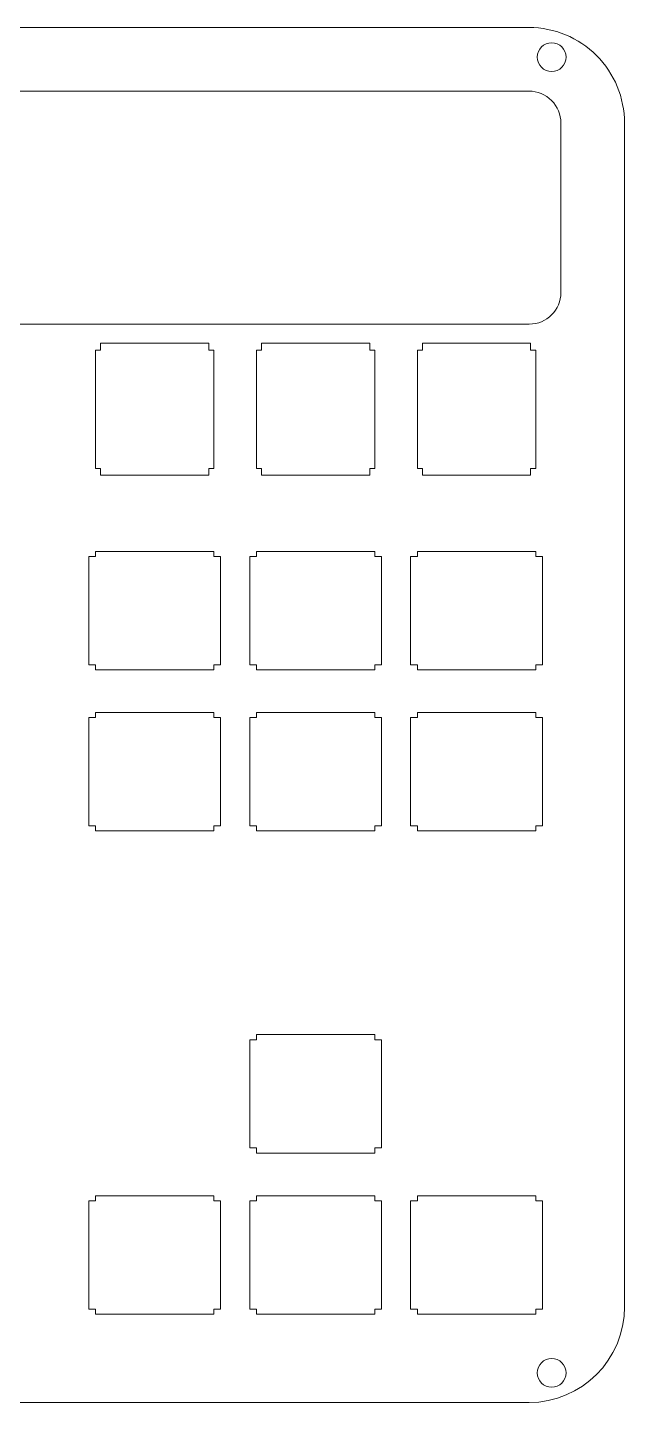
# Model space of a CAD drawing. Header units: millimetres. Extents: x -182 to 182, y -81 to 81.
# Drawn here: x 111.2 to 181.8, y -81.3 to 81.3 of the extents above; entities that cross this region are included whole.
import ezdxf

# ---------------------------------------------------------------- set-up
doc = ezdxf.new("R2010")
doc.units = ezdxf.units.MM
doc.header["$MEASUREMENT"] = 0

msp = doc.modelspace()

# ---------------------------------------------------------------- linework, layer by layer
at = {"lineweight": 9}
for points, knots in [([(181.8313, 70.0044), (181.8305, 73.0033), (180.6384, 75.8789), (178.5173, 77.9988), (176.3962, 80.1187), (173.5199, 81.3091), (170.5211, 81.3083)], [0, 0, 0, 0, 0.5, 0.5, 0.5, 1, 1, 1, 1]), ([(174.9099, 77.8083), (174.9099, 78.7472), (174.1488, 79.5083), (173.2099, 79.5083), (172.271, 79.5083), (171.5099, 78.7472), (171.5099, 77.8083), (171.5099, 76.8694), (172.271, 76.1083), (173.2099, 76.1083), (174.1488, 76.1083), (174.9099, 76.8694), (174.9099, 77.8083)], [0, 0, 0, 0, 0.25, 0.25, 0.25, 0.5, 0.5, 0.5, 0.75, 0.75, 0.75, 1, 1, 1, 1]), ([(174.3063, 70.0047), (174.3054, 71.0077), (173.9061, 71.9693), (173.1962, 72.678), (172.4863, 73.3866), (171.5239, 73.7842), (170.5209, 73.7833)], [0, 0, 0, 0, 0.5, 0.5, 0.5, 1, 1, 1, 1]), ([(174.9099, -77.8083), (174.9099, -76.8694), (174.1488, -76.1083), (173.2099, -76.1083), (172.271, -76.1083), (171.5099, -76.8694), (171.5099, -77.8083), (171.5099, -78.7472), (172.271, -79.5083), (173.2099, -79.5083), (174.1488, -79.5083), (174.9099, -78.7472), (174.9099, -77.8083)], [0, 0, 0, 0, 0.25, 0.25, 0.25, 0.5, 0.5, 0.5, 0.75, 0.75, 0.75, 1, 1, 1, 1])]:
    msp.add_open_spline(points, degree=3, knots=knots, dxfattribs=at)
for points in [[(8.3708, 81.3083), (8.3708, 81.3083), (170.5211, 81.3083), (170.5211, 81.3083)], [(170.5209, 73.7833), (170.5209, 73.7833), (8.3708, 73.7833), (8.3708, 73.7833)], [(174.3063, 49.9741), (174.3063, 49.9741), (174.3063, 70.0047), (174.3063, 70.0047)], [(181.8313, 70.0044), (181.8313, 70.0044), (181.8313, -69.998), (181.8313, -69.998)], [(170.5563, 46.2241), (172.6274, 46.2241), (174.3063, 47.903), (174.3063, 49.9741)], [(-170.5563, 46.2241), (-170.5563, 46.2241), (170.5563, 46.2241), (170.5563, 46.2241)], [(170.5275, -81.3083), (176.7722, -81.3065), (181.8331, -76.2428), (181.8313, -69.9981)], [(170.5275, -81.3083), (170.5275, -81.3083), (-170.5275, -81.3083), (-170.5275, -81.3083)]]:
    msp.add_open_spline(points, degree=3, dxfattribs=at)
at = {"lineweight": 0}
for points in [[(119.8183, 43.9623), (119.8183, 43.9623), (119.8183, 43.1623), (119.8183, 43.1623), (119.8183, 43.1623), (119.2183, 43.1623), (119.2183, 43.1623), (119.2183, 43.1623), (119.2183, 29.1623), (119.2183, 29.1623), (119.2183, 29.1623), (119.8183, 29.1623), (119.8183, 29.1623), (119.8183, 29.1623), (119.8183, 28.3623), (119.8183, 28.3623), (119.8183, 28.3623), (132.6183, 28.3623), (132.6183, 28.3623), (132.6183, 28.3623), (132.6183, 29.1623), (132.6183, 29.1623), (132.6183, 29.1623), (133.2183, 29.1623), (133.2183, 29.1623), (133.2183, 29.1623), (133.2183, 43.1623), (133.2183, 43.1623), (133.2183, 43.1623), (132.6183, 43.1623), (132.6183, 43.1623), (132.6183, 43.1623), (132.6183, 43.9623), (132.6183, 43.9623), (132.6183, 43.9623), (119.8183, 43.9623), (119.8183, 43.9623)], [(138.8683, 43.9623), (138.8683, 43.9623), (138.8683, 43.1623), (138.8683, 43.1623), (138.8683, 43.1623), (138.2683, 43.1623), (138.2683, 43.1623), (138.2683, 43.1623), (138.2683, 29.1623), (138.2683, 29.1623), (138.2683, 29.1623), (138.8683, 29.1623), (138.8683, 29.1623), (138.8683, 29.1623), (138.8683, 28.3623), (138.8683, 28.3623), (138.8683, 28.3623), (151.6683, 28.3623), (151.6683, 28.3623), (151.6683, 28.3623), (151.6683, 29.1623), (151.6683, 29.1623), (151.6683, 29.1623), (152.2683, 29.1623), (152.2683, 29.1623), (152.2683, 29.1623), (152.2683, 43.1623), (152.2683, 43.1623), (152.2683, 43.1623), (151.6683, 43.1623), (151.6683, 43.1623), (151.6683, 43.1623), (151.6683, 43.9623), (151.6683, 43.9623), (151.6683, 43.9623), (138.8683, 43.9623), (138.8683, 43.9623)], [(157.9183, 43.9623), (157.9183, 43.9623), (157.9183, 43.1623), (157.9183, 43.1623), (157.9183, 43.1623), (157.3183, 43.1623), (157.3183, 43.1623), (157.3183, 43.1623), (157.3183, 29.1623), (157.3183, 29.1623), (157.3183, 29.1623), (157.9183, 29.1623), (157.9183, 29.1623), (157.9183, 29.1623), (157.9183, 28.3623), (157.9183, 28.3623), (157.9183, 28.3623), (170.7183, 28.3623), (170.7183, 28.3623), (170.7183, 28.3623), (170.7183, 29.1623), (170.7183, 29.1623), (170.7183, 29.1623), (171.3183, 29.1623), (171.3183, 29.1623), (171.3183, 29.1623), (171.3183, 43.1623), (171.3183, 43.1623), (171.3183, 43.1623), (170.7183, 43.1623), (170.7183, 43.1623), (170.7183, 43.1623), (170.7183, 43.9623), (170.7183, 43.9623), (170.7183, 43.9623), (157.9183, 43.9623), (157.9183, 43.9623)], [(119.2183, 19.3493), (119.2183, 19.3493), (119.2183, 18.7493), (119.2183, 18.7493), (119.2183, 18.7493), (118.4183, 18.7493), (118.4183, 18.7493), (118.4183, 18.7493), (118.4183, 5.9493), (118.4183, 5.9493), (118.4183, 5.9493), (119.2183, 5.9493), (119.2183, 5.9493), (119.2183, 5.9493), (119.2183, 5.3493), (119.2183, 5.3493), (119.2183, 5.3493), (133.2183, 5.3493), (133.2183, 5.3493), (133.2183, 5.3493), (133.2183, 5.9493), (133.2183, 5.9493), (133.2183, 5.9493), (134.0183, 5.9493), (134.0183, 5.9493), (134.0183, 5.9493), (134.0183, 18.7493), (134.0183, 18.7493), (134.0183, 18.7493), (133.2183, 18.7493), (133.2183, 18.7493), (133.2183, 18.7493), (133.2183, 19.3493), (133.2183, 19.3493), (133.2183, 19.3493), (119.2183, 19.3493), (119.2183, 19.3493)], [(138.2683, 19.3493), (138.2683, 19.3493), (138.2683, 18.7493), (138.2683, 18.7493), (138.2683, 18.7493), (137.4683, 18.7493), (137.4683, 18.7493), (137.4683, 18.7493), (137.4683, 5.9493), (137.4683, 5.9493), (137.4683, 5.9493), (138.2683, 5.9493), (138.2683, 5.9493), (138.2683, 5.9493), (138.2683, 5.3493), (138.2683, 5.3493), (138.2683, 5.3493), (152.2683, 5.3493), (152.2683, 5.3493), (152.2683, 5.3493), (152.2683, 5.9493), (152.2683, 5.9493), (152.2683, 5.9493), (153.0683, 5.9493), (153.0683, 5.9493), (153.0683, 5.9493), (153.0683, 18.7493), (153.0683, 18.7493), (153.0683, 18.7493), (152.2683, 18.7493), (152.2683, 18.7493), (152.2683, 18.7493), (152.2683, 19.3493), (152.2683, 19.3493), (152.2683, 19.3493), (138.2683, 19.3493), (138.2683, 19.3493)], [(157.3183, 19.3493), (157.3183, 19.3493), (157.3183, 18.7493), (157.3183, 18.7493), (157.3183, 18.7493), (156.5183, 18.7493), (156.5183, 18.7493), (156.5183, 18.7493), (156.5183, 5.9493), (156.5183, 5.9493), (156.5183, 5.9493), (157.3183, 5.9493), (157.3183, 5.9493), (157.3183, 5.9493), (157.3183, 5.3493), (157.3183, 5.3493), (157.3183, 5.3493), (171.3183, 5.3493), (171.3183, 5.3493), (171.3183, 5.3493), (171.3183, 5.9493), (171.3183, 5.9493), (171.3183, 5.9493), (172.1183, 5.9493), (172.1183, 5.9493), (172.1183, 5.9493), (172.1183, 18.7493), (172.1183, 18.7493), (172.1183, 18.7493), (171.3183, 18.7493), (171.3183, 18.7493), (171.3183, 18.7493), (171.3183, 19.3493), (171.3183, 19.3493), (171.3183, 19.3493), (157.3183, 19.3493), (157.3183, 19.3493)], [(119.2183, 0.2993), (119.2183, 0.2993), (119.2183, -0.3007), (119.2183, -0.3007), (119.2183, -0.3007), (118.4183, -0.3007), (118.4183, -0.3007), (118.4183, -0.3007), (118.4183, -13.1007), (118.4183, -13.1007), (118.4183, -13.1007), (119.2183, -13.1007), (119.2183, -13.1007), (119.2183, -13.1007), (119.2183, -13.7007), (119.2183, -13.7007), (119.2183, -13.7007), (133.2183, -13.7007), (133.2183, -13.7007), (133.2183, -13.7007), (133.2183, -13.1007), (133.2183, -13.1007), (133.2183, -13.1007), (134.0183, -13.1007), (134.0183, -13.1007), (134.0183, -13.1007), (134.0183, -0.3007), (134.0183, -0.3007), (134.0183, -0.3007), (133.2183, -0.3007), (133.2183, -0.3007), (133.2183, -0.3007), (133.2183, 0.2993), (133.2183, 0.2993), (133.2183, 0.2993), (119.2183, 0.2993), (119.2183, 0.2993)], [(138.2683, 0.2993), (138.2683, 0.2993), (138.2683, -0.3007), (138.2683, -0.3007), (138.2683, -0.3007), (137.4683, -0.3007), (137.4683, -0.3007), (137.4683, -0.3007), (137.4683, -13.1007), (137.4683, -13.1007), (137.4683, -13.1007), (138.2683, -13.1007), (138.2683, -13.1007), (138.2683, -13.1007), (138.2683, -13.7007), (138.2683, -13.7007), (138.2683, -13.7007), (152.2683, -13.7007), (152.2683, -13.7007), (152.2683, -13.7007), (152.2683, -13.1007), (152.2683, -13.1007), (152.2683, -13.1007), (153.0683, -13.1007), (153.0683, -13.1007), (153.0683, -13.1007), (153.0683, -0.3007), (153.0683, -0.3007), (153.0683, -0.3007), (152.2683, -0.3007), (152.2683, -0.3007), (152.2683, -0.3007), (152.2683, 0.2993), (152.2683, 0.2993), (152.2683, 0.2993), (138.2683, 0.2993), (138.2683, 0.2993)], [(157.3183, 0.2993), (157.3183, 0.2993), (157.3183, -0.3007), (157.3183, -0.3007), (157.3183, -0.3007), (156.5183, -0.3007), (156.5183, -0.3007), (156.5183, -0.3007), (156.5183, -13.1007), (156.5183, -13.1007), (156.5183, -13.1007), (157.3183, -13.1007), (157.3183, -13.1007), (157.3183, -13.1007), (157.3183, -13.7007), (157.3183, -13.7007), (157.3183, -13.7007), (171.3183, -13.7007), (171.3183, -13.7007), (171.3183, -13.7007), (171.3183, -13.1007), (171.3183, -13.1007), (171.3183, -13.1007), (172.1183, -13.1007), (172.1183, -13.1007), (172.1183, -13.1007), (172.1183, -0.3007), (172.1183, -0.3007), (172.1183, -0.3007), (171.3183, -0.3007), (171.3183, -0.3007), (171.3183, -0.3007), (171.3183, 0.2993), (171.3183, 0.2993), (171.3183, 0.2993), (157.3183, 0.2993), (157.3183, 0.2993)], [(138.2683, -37.8007), (138.2683, -37.8007), (138.2683, -38.4007), (138.2683, -38.4007), (138.2683, -38.4007), (137.4683, -38.4007), (137.4683, -38.4007), (137.4683, -38.4007), (137.4683, -51.2007), (137.4683, -51.2007), (137.4683, -51.2007), (138.2683, -51.2007), (138.2683, -51.2007), (138.2683, -51.2007), (138.2683, -51.8007), (138.2683, -51.8007), (138.2683, -51.8007), (152.2683, -51.8007), (152.2683, -51.8007), (152.2683, -51.8007), (152.2683, -51.2007), (152.2683, -51.2007), (152.2683, -51.2007), (153.0683, -51.2007), (153.0683, -51.2007), (153.0683, -51.2007), (153.0683, -38.4007), (153.0683, -38.4007), (153.0683, -38.4007), (152.2683, -38.4007), (152.2683, -38.4007), (152.2683, -38.4007), (152.2683, -37.8007), (152.2683, -37.8007), (152.2683, -37.8007), (138.2683, -37.8007), (138.2683, -37.8007)], [(119.2183, -56.8507), (119.2183, -56.8507), (119.2183, -57.4497), (119.2183, -57.4497), (119.2183, -57.4497), (118.4183, -57.4497), (118.4183, -57.4497), (118.4183, -57.4497), (118.4183, -70.2507), (118.4183, -70.2507), (118.4183, -70.2507), (119.2183, -70.2507), (119.2183, -70.2507), (119.2183, -70.2507), (119.2183, -70.8507), (119.2183, -70.8507), (119.2183, -70.8507), (133.2183, -70.8507), (133.2183, -70.8507), (133.2183, -70.8507), (133.2183, -70.2507), (133.2183, -70.2507), (133.2183, -70.2507), (134.0183, -70.2507), (134.0183, -70.2507), (134.0183, -70.2507), (134.0183, -57.4497), (134.0183, -57.4497), (134.0183, -57.4497), (133.2183, -57.4497), (133.2183, -57.4497), (133.2183, -57.4497), (133.2183, -56.8507), (133.2183, -56.8507), (133.2183, -56.8507), (119.2183, -56.8507), (119.2183, -56.8507)], [(138.2683, -56.8507), (138.2683, -56.8507), (138.2683, -57.4497), (138.2683, -57.4497), (138.2683, -57.4497), (137.4683, -57.4497), (137.4683, -57.4497), (137.4683, -57.4497), (137.4683, -70.2507), (137.4683, -70.2507), (137.4683, -70.2507), (138.2683, -70.2507), (138.2683, -70.2507), (138.2683, -70.2507), (138.2683, -70.8507), (138.2683, -70.8507), (138.2683, -70.8507), (152.2683, -70.8507), (152.2683, -70.8507), (152.2683, -70.8507), (152.2683, -70.2507), (152.2683, -70.2507), (152.2683, -70.2507), (153.0683, -70.2507), (153.0683, -70.2507), (153.0683, -70.2507), (153.0683, -57.4497), (153.0683, -57.4497), (153.0683, -57.4497), (152.2683, -57.4497), (152.2683, -57.4497), (152.2683, -57.4497), (152.2683, -56.8507), (152.2683, -56.8507), (152.2683, -56.8507), (138.2683, -56.8507), (138.2683, -56.8507)], [(157.3183, -56.8507), (157.3183, -56.8507), (157.3183, -57.4497), (157.3183, -57.4497), (157.3183, -57.4497), (156.5183, -57.4497), (156.5183, -57.4497), (156.5183, -57.4497), (156.5183, -70.2507), (156.5183, -70.2507), (156.5183, -70.2507), (157.3183, -70.2507), (157.3183, -70.2507), (157.3183, -70.2507), (157.3183, -70.8507), (157.3183, -70.8507), (157.3183, -70.8507), (171.3183, -70.8507), (171.3183, -70.8507), (171.3183, -70.8507), (171.3183, -70.2507), (171.3183, -70.2507), (171.3183, -70.2507), (172.1183, -70.2507), (172.1183, -70.2507), (172.1183, -70.2507), (172.1183, -57.4497), (172.1183, -57.4497), (172.1183, -57.4497), (171.3183, -57.4497), (171.3183, -57.4497), (171.3183, -57.4497), (171.3183, -56.8507), (171.3183, -56.8507), (171.3183, -56.8507), (157.3183, -56.8507), (157.3183, -56.8507)]]:
    msp.add_open_spline(points, degree=3, knots=[0, 0, 0, 0, 0.08333333, 0.08333333, 0.08333333, 0.16666667, 0.16666667, 0.16666667, 0.25, 0.25, 0.25, 0.33333333, 0.33333333, 0.33333333, 0.41666667, 0.41666667, 0.41666667, 0.5, 0.5, 0.5, 0.58333333, 0.58333333, 0.58333333, 0.66666667, 0.66666667, 0.66666667, 0.75, 0.75, 0.75, 0.83333333, 0.83333333, 0.83333333, 0.91666667, 0.91666667, 0.91666667, 1, 1, 1, 1], dxfattribs=at)

doc.saveas('drawing.dxf')
